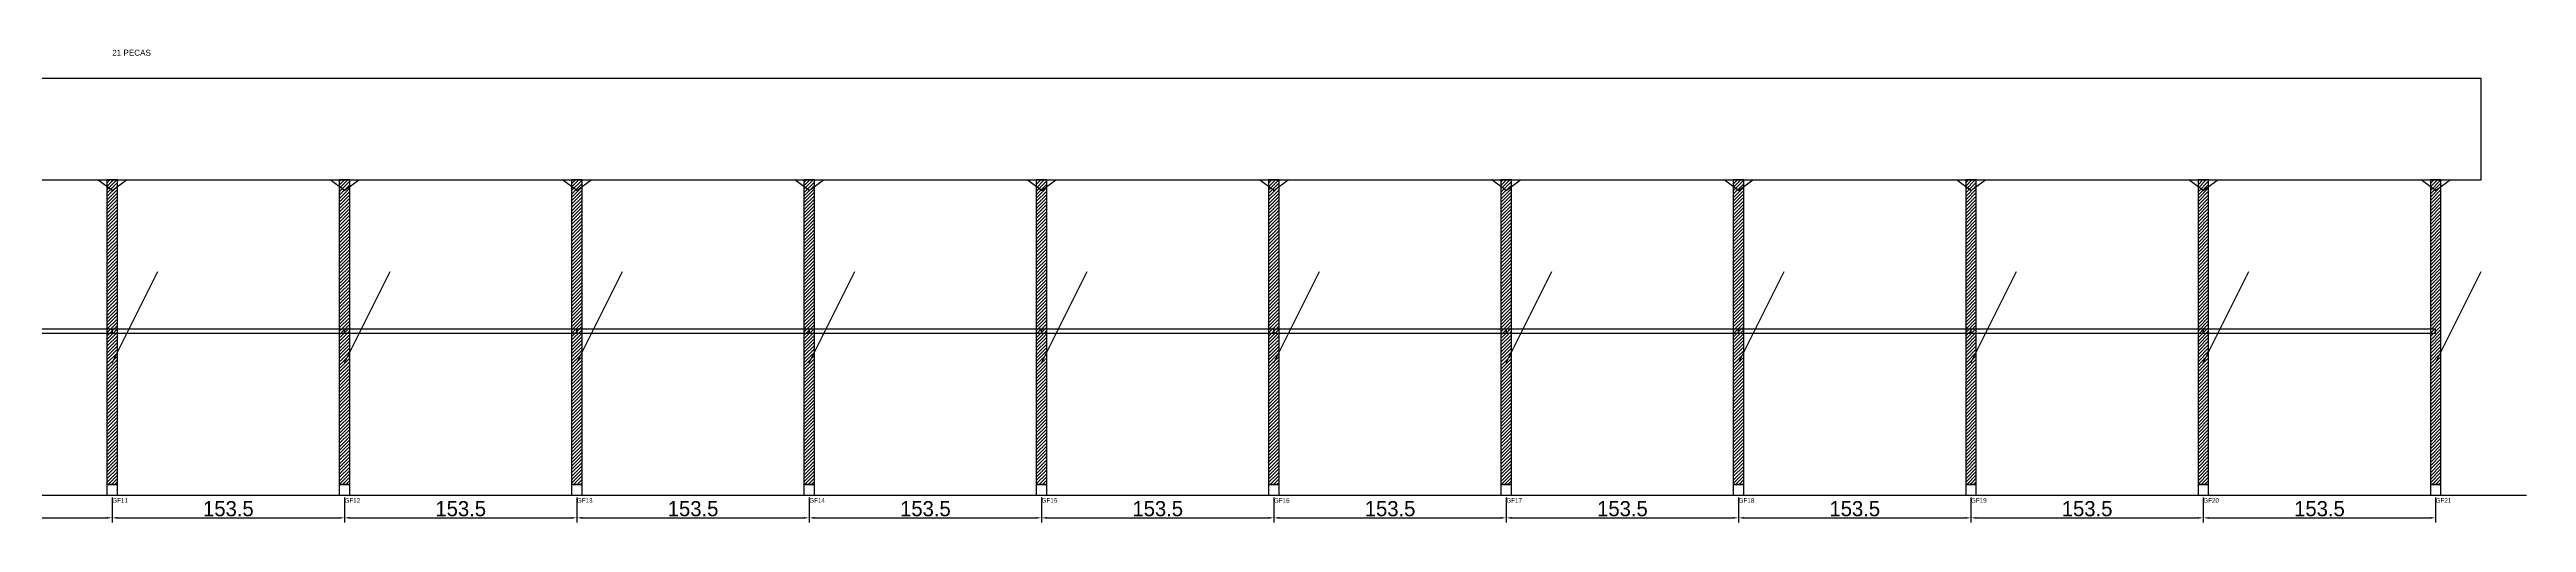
# Model space of a CAD drawing. Header units: metres. Extents: x -30 to 3160, y -25 to 308.
# Drawn here: x 1524 to 3160, y -25 to 287 of the extents above; entities that cross this region are included whole.
import ezdxf

# ---------------------------------------------------------------- set-up
doc = ezdxf.new("R2010")
doc.units = ezdxf.units.M
for name, color, linetype in [('BARRA_ANCORAGEM', 1, 'Continuous'), ('COTA', 241, 'Continuous'), ('GARFOS OK', 3, 'Continuous'), ('NOME DA VIGA', 6, 'Continuous'), ('SARR_7x7', 40, 'Continuous'), ('TIRAS REESCORAMENTO', 252, 'Continuous'), ('VIGAS', 3, 'Continuous')]:
    doc.layers.add(name, color=color, linetype=linetype)
doc.dimstyles.new('EZ DXF', dxfattribs={"dimtxt": 10, "dimasz": 3.5, "dimexe": 3, "dimexo": 1.5, "dimgap": 1, "dimtad": 1, "dimdec": 1, "dimdsep": 46, "dimcen": 2.5, "dimazin": 3, "dimtfac": 1, "dimtmove": 0, "dimatfit": 3})

msp = doc.modelspace()

# ---------------------------------------------------------------- hatches: boundary and pattern name
at = {"layer": 'COTA'}
h = msp.add_hatch(dxfattribs=at)
h.set_pattern_fill('ANSI31', scale=0.5)
h.paths.add_polyline_path([(1561.75, 0), (1568.75, 0), (1568.75, 201), (1561.75, 201)])
h = msp.add_hatch(dxfattribs=at)
h.set_pattern_fill('ANSI31', scale=0.5)
h.paths.add_polyline_path([(1715.275, 0), (1722.275, 0), (1722.275, 201), (1715.275, 201)])
h = msp.add_hatch(dxfattribs=at)
h.set_pattern_fill('ANSI31', scale=0.5)
h.paths.add_polyline_path([(1868.8, 0), (1875.8, 0), (1875.8, 201), (1868.8, 201)])
h = msp.add_hatch(dxfattribs=at)
h.set_pattern_fill('ANSI31', scale=0.5)
h.paths.add_polyline_path([(2022.325, 0), (2029.325, 0), (2029.325, 201), (2022.325, 201)])
h = msp.add_hatch(dxfattribs=at)
h.set_pattern_fill('ANSI31', scale=0.5)
h.paths.add_polyline_path([(2175.85, 0), (2182.85, 0), (2182.85, 201), (2175.85, 201)])
h = msp.add_hatch(dxfattribs=at)
h.set_pattern_fill('ANSI31', scale=0.5)
h.paths.add_polyline_path([(2329.375, 0), (2336.375, 0), (2336.375, 201), (2329.375, 201)])
h = msp.add_hatch(dxfattribs=at)
h.set_pattern_fill('ANSI31', scale=0.5)
h.paths.add_polyline_path([(2482.9, 0), (2489.9, 0), (2489.9, 201), (2482.9, 201)])
h = msp.add_hatch(dxfattribs=at)
h.set_pattern_fill('ANSI31', scale=0.5)
h.paths.add_polyline_path([(2636.425, 0), (2643.425, 0), (2643.425, 201), (2636.425, 201)])
h = msp.add_hatch(dxfattribs=at)
h.set_pattern_fill('ANSI31', scale=0.5)
h.paths.add_polyline_path([(2789.95, 0), (2796.95, 0), (2796.95, 201), (2789.95, 201)])
h = msp.add_hatch(dxfattribs=at)
h.set_pattern_fill('ANSI31', scale=0.5)
h.paths.add_polyline_path([(2943.475, 0), (2950.475, 0), (2950.475, 201), (2943.475, 201)])
h = msp.add_hatch(dxfattribs=at)
h.set_pattern_fill('ANSI31', scale=0.5)
h.paths.add_polyline_path([(3097, 0), (3104, 0), (3104, 201), (3097, 201)])

# ---------------------------------------------------------------- linework, layer by layer
at = {"layer": 'BARRA_ANCORAGEM'}
for p, q in [((1565.25, 80.4), (1595.4, 140.7)), ((1718.775, 80.4), (1748.925, 140.7)), ((1872.3, 80.4), (1902.45, 140.7)), ((2025.825, 80.4), (2055.975, 140.7)), ((2179.35, 80.4), (2209.5, 140.7)), ((2332.875, 80.4), (2363.025, 140.7)), ((2486.4, 80.4), (2516.55, 140.7)), ((2639.925, 80.4), (2670.075, 140.7)), ((2793.45, 80.4), (2823.6, 140.7)), ((2946.975, 80.4), (2977.125, 140.7)), ((3100.5, 80.4), (3130.65, 140.7))]:
    msp.add_line(p, q, dxfattribs=at)
at = {"layer": 'GARFOS OK'}
for p, q in [((1565.25, 194), (1555.75, 201)), ((1555.75, 201), (1574.75, 201)), ((1565.25, 194), (1574.75, 201)), ((1718.775, 194), (1709.275, 201)), ((1709.275, 201), (1728.275, 201)), ((1718.775, 194), (1728.275, 201)), ((1872.3, 194), (1862.8, 201)), ((1862.8, 201), (1881.8, 201)), ((1872.3, 194), (1881.8, 201)), ((2025.825, 194), (2016.325, 201)), ((2016.325, 201), (2035.325, 201)), ((2025.825, 194), (2035.325, 201)), ((2179.35, 194), (2169.85, 201)), ((2169.85, 201), (2188.85, 201)), ((2179.35, 194), (2188.85, 201)), ((2332.875, 194), (2323.375, 201)), ((2323.375, 201), (2342.375, 201)), ((2332.875, 194), (2342.375, 201)), ((2486.4, 194), (2476.9, 201)), ((2476.9, 201), (2495.9, 201)), ((2486.4, 194), (2495.9, 201)), ((2639.925, 194), (2630.425, 201)), ((2630.425, 201), (2649.425, 201)), ((2639.925, 194), (2649.425, 201)), ((2793.45, 194), (2783.95, 201)), ((2783.95, 201), (2802.95, 201)), ((2793.45, 194), (2802.95, 201)), ((2946.975, 194), (2937.475, 201)), ((2937.475, 201), (2956.475, 201)), ((2946.975, 194), (2956.475, 201)), ((3100.5, 194), (3091, 201)), ((3091, 201), (3110, 201)), ((3100.5, 194), (3110, 201))]:
    msp.add_line(p, q, dxfattribs=at)
at = {"layer": 'GARFOS OK', "linetype": 'CONTINUOUS'}
msp.add_line((-30, -7), (3160.5, -7), dxfattribs=at)
at = {"layer": 'GARFOS OK'}
for points in [[(1561.75, 0), (1568.75, 0), (1568.75, 201), (1561.75, 201), (1561.75, 0)], [(1715.275, 0), (1722.275, 0), (1722.275, 201), (1715.275, 201), (1715.275, 0)], [(1868.8, 0), (1875.8, 0), (1875.8, 201), (1868.8, 201), (1868.8, 0)], [(2022.325, 0), (2029.325, 0), (2029.325, 201), (2022.325, 201), (2022.325, 0)], [(2175.85, 0), (2182.85, 0), (2182.85, 201), (2175.85, 201), (2175.85, 0)], [(2329.375, 0), (2336.375, 0), (2336.375, 201), (2329.375, 201), (2329.375, 0)], [(2482.9, 0), (2489.9, 0), (2489.9, 201), (2482.9, 201), (2482.9, 0)], [(2636.425, 0), (2643.425, 0), (2643.425, 201), (2636.425, 201), (2636.425, 0)], [(2789.95, 0), (2796.95, 0), (2796.95, 201), (2789.95, 201), (2789.95, 0)], [(2943.475, 0), (2950.475, 0), (2950.475, 201), (2943.475, 201), (2943.475, 0)], [(3097, 0), (3104, 0), (3104, 201), (3097, 201), (3097, 0)]]:
    msp.add_lwpolyline(points, dxfattribs=at)
at = {"layer": 'SARR_7x7'}
for points in [[(1561.75, -7), (1568.75, -7), (1568.75, 0), (1561.75, 0), (1561.75, -7)], [(1715.275, -7), (1722.275, -7), (1722.275, 0), (1715.275, 0), (1715.275, -7)], [(1868.8, -7), (1875.8, -7), (1875.8, 0), (1868.8, 0), (1868.8, -7)], [(2022.325, -7), (2029.325, -7), (2029.325, 0), (2022.325, 0), (2022.325, -7)], [(2175.85, -7), (2182.85, -7), (2182.85, 0), (2175.85, 0), (2175.85, -7)], [(2329.375, -7), (2336.375, -7), (2336.375, 0), (2329.375, 0), (2329.375, -7)], [(2482.9, -7), (2489.9, -7), (2489.9, 0), (2482.9, 0), (2482.9, -7)], [(2636.425, -7), (2643.425, -7), (2643.425, 0), (2636.425, 0), (2636.425, -7)], [(2789.95, -7), (2796.95, -7), (2796.95, 0), (2789.95, 0), (2789.95, -7)], [(2943.475, -7), (2950.475, -7), (2950.475, 0), (2943.475, 0), (2943.475, -7)], [(3097, -7), (3104, -7), (3104, 0), (3097, 0), (3097, -7)]]:
    msp.add_lwpolyline(points, dxfattribs=at)
at = {"layer": 'TIRAS REESCORAMENTO'}
for points in [[(1411.725, 100), (1565.25, 100), (1565.25, 102.5), (1411.725, 102.5), (1411.725, 100)], [(1565.25, 100), (1718.775, 100), (1718.775, 102.5), (1565.25, 102.5), (1565.25, 100)], [(1718.775, 100), (1872.3, 100), (1872.3, 102.5), (1718.775, 102.5), (1718.775, 100)], [(1872.3, 100), (2025.825, 100), (2025.825, 102.5), (1872.3, 102.5), (1872.3, 100)], [(2025.825, 100), (2179.35, 100), (2179.35, 102.5), (2025.825, 102.5), (2025.825, 100)], [(2179.35, 100), (2332.875, 100), (2332.875, 102.5), (2179.35, 102.5), (2179.35, 100)], [(2332.875, 100), (2486.4, 100), (2486.4, 102.5), (2332.875, 102.5), (2332.875, 100)], [(2486.4, 100), (2639.925, 100), (2639.925, 102.5), (2486.4, 102.5), (2486.4, 100)], [(2639.925, 100), (2793.45, 100), (2793.45, 102.5), (2639.925, 102.5), (2639.925, 100)], [(2793.45, 100), (2946.975, 100), (2946.975, 102.5), (2793.45, 102.5), (2793.45, 100)], [(2946.975, 100), (3100.5, 100), (3100.5, 102.5), (2946.975, 102.5), (2946.975, 100)]]:
    msp.add_lwpolyline(points, dxfattribs=at)
at = {"layer": 'VIGAS'}
msp.add_lwpolyline([(0, 201), (3130.5, 201), (3130.5, 268), (0, 268), (0, 201)], dxfattribs=at)

# ---------------------------------------------------------------- texts
at = {"layer": 'NOME DA VIGA'}
for s, height, p in [('21 PECAS', 4, (1565.25, 283)), ('GF11', 3, (1565.25, -12)), ('GF12', 3, (1718.775, -12)), ('GF13', 3, (1872.3, -12)), ('GF14', 3, (2025.825, -12)), ('GF15', 3, (2179.35, -12)), ('GF16', 3, (2332.875, -12)), ('GF17', 3, (2486.4, -12)), ('GF18', 3, (2639.925, -12)), ('GF19', 3, (2793.45, -12)), ('GF20', 3, (2946.975, -12)), ('GF21', 3, (3100.5, -12))]:
    msp.add_text(s, height=height, dxfattribs=at).set_placement(p)

# ---------------------------------------------------------------- dimensions: what is measured, and where the dimension line sits
at = {"layer": 'COTA'}
for base, p1, p2 in [((1411.725, -22), (1411.725, -7), (1565.25, -7)), ((1565.25, -22), (1565.25, -7), (1718.775, -7)), ((1718.775, -22), (1718.775, -7), (1872.3, -7)), ((1872.3, -22), (1872.3, -7), (2025.825, -7)), ((2025.825, -22), (2025.825, -7), (2179.35, -7)), ((2179.35, -22), (2179.35, -7), (2332.875, -7)), ((2332.875, -22), (2332.875, -7), (2486.4, -7)), ((2486.4, -22), (2486.4, -7), (2639.925, -7)), ((2639.925, -22), (2639.925, -7), (2793.45, -7)), ((2793.45, -22), (2793.45, -7), (2946.975, -7)), ((2946.975, -22), (2946.975, -7), (3100.5, -7))]:
    msp.add_linear_dim(base=base, p1=p1, p2=p2, dimstyle='EZ DXF', dxfattribs=at).render()

doc.saveas('drawing.dxf')
